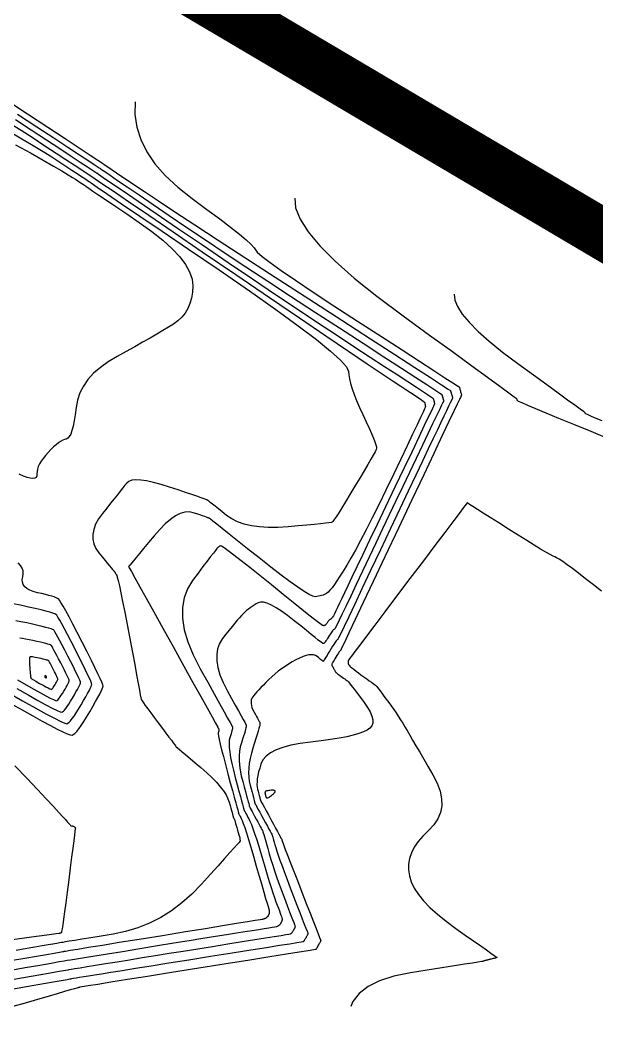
# Model space of a CAD drawing. Header units: metres. Extents: x 729358 to 732680, y 1423022 to 1426117.
# Drawn here: x 730911.2 to 730955, y 1425762 to 1425838 of the extents above; entities that cross this region are included whole.
import ezdxf

# ---------------------------------------------------------------- set-up
doc = ezdxf.new("R2010")
doc.units = ezdxf.units.M
doc.header["$MEASUREMENT"] = 0
doc.linetypes.add('PHANTOM', pattern=[2.5, 1.25, -0.25, 0.25, -0.25, 0.25, -0.25])
for name, color, linetype in [('36Bound', 6, 'PHANTOM'), ('CONTOUR', 59, 'Continuous'), ('INDEX-CON', 252, 'Continuous')]:
    doc.layers.add(name, color=color, linetype=linetype)

# ---------------------------------------------------------------- blocks, each defined once
blk = doc.blocks.new('ct 50 rai')
at = {"layer": 'CONTOUR'}
for points in [[(-91.756, 50.576), (-90.82, 50.033), (-89.965, 49.527), (-89.191, 49.058), (-88.498, 48.626), (-87.886, 48.231), (-87.35, 47.878), (-86.885, 47.572), (-86.491, 47.312), (-86.168, 47.1), (-85.916, 46.934), (-85.735, 46.815), (-85.626, 46.743), (-85.587, 46.718), (-85.585, 46.716), (-85.582, 46.715), (-85.58, 46.713), (-85.579, 46.712), (-85.577, 46.712), (-85.576, 46.711), (-85.576, 46.711), (-85.575, 46.711), (-85.421, 46.606), (-84.959, 46.291), (-84.188, 45.766), (-83.11, 45.032), (-81.723, 44.088), (-80.028, 42.934), (-78.024, 41.571), (-75.713, 39.998), (-73.402, 38.409), (-71.399, 36.999), (-69.705, 35.768), (-68.32, 34.717), (-67.244, 33.844), (-66.476, 33.151), (-66.017, 32.636), (-65.867, 32.301), (-65.853, 32.034), (-65.806, 31.726), (-65.723, 31.377), (-65.606, 30.987), (-65.455, 30.556), (-65.268, 30.083), (-65.048, 29.569), (-64.792, 29.014), (-64.537, 28.471), (-64.318, 27.991), (-64.134, 27.577), (-63.985, 27.227), (-63.871, 26.941), (-63.793, 26.719), (-63.75, 26.562), (-63.743, 26.469), (-63.777, 26.371), (-63.861, 26.198), (-63.993, 25.949), (-64.175, 25.624), (-64.405, 25.225), (-64.684, 24.75), (-65.012, 24.199), (-65.388, 23.573), (-65.766, 22.95), (-66.098, 22.407), (-66.382, 21.946), (-66.621, 21.565), (-66.813, 21.264), (-66.958, 21.044), (-67.057, 20.905), (-67.109, 20.847), (-67.187, 20.826), (-67.362, 20.798), (-67.635, 20.764), (-68.006, 20.724), (-68.474, 20.677), (-69.04, 20.624), (-69.704, 20.565), (-70.465, 20.499), (-71.247, 20.452), (-71.972, 20.45), (-72.641, 20.492), (-73.254, 20.578), (-73.809, 20.709), (-74.308, 20.884), (-74.751, 21.104), (-75.137, 21.368), (-75.473, 21.636), (-75.764, 21.869), (-76.011, 22.066), (-76.214, 22.228), (-76.372, 22.354), (-76.486, 22.444), (-76.555, 22.499), (-76.58, 22.518), (-76.583, 22.52), (-76.588, 22.523), (-76.595, 22.527), (-76.603, 22.532), (-76.613, 22.538), (-76.625, 22.544), (-76.638, 22.552), (-76.653, 22.56), (-76.71, 22.583), (-76.852, 22.633), (-77.077, 22.711), (-77.387, 22.816), (-77.78, 22.949), (-78.258, 23.109), (-78.819, 23.296), (-79.464, 23.511), (-80.117, 23.716), (-80.699, 23.874), (-81.211, 23.983), (-81.653, 24.046), (-82.025, 24.06), (-82.326, 24.028), (-82.557, 23.947), (-82.719, 23.819), (-82.858, 23.65), (-83.023, 23.447), (-83.214, 23.21), (-83.432, 22.939), (-83.676, 22.634), (-83.945, 22.295), (-84.241, 21.921), (-84.563, 21.514), (-84.861, 21.095), (-85.083, 20.69), (-85.231, 20.297), (-85.303, 19.917), (-85.3, 19.549), (-85.222, 19.195), (-85.069, 18.852), (-84.841, 18.523), (-84.59, 18.219), (-84.371, 17.953), (-84.182, 17.724), (-84.024, 17.533), (-83.897, 17.379), (-83.801, 17.264), (-83.736, 17.186), (-83.701, 17.146), (-83.683, 17.126), (-83.668, 17.108), (-83.655, 17.093), (-83.644, 17.081), (-83.635, 17.072), (-83.629, 17.065), (-83.625, 17.06), (-83.624, 17.059), (-83.622, 17.055), (-83.615, 17.043), (-83.604, 17.023), (-83.589, 16.996), (-83.569, 16.962), (-83.546, 16.919), (-83.517, 16.869), (-83.485, 16.811), (-83.439, 16.683), (-83.371, 16.42), (-83.28, 16.023), (-83.167, 15.492), (-83.032, 14.827), (-82.873, 14.028), (-82.693, 13.095), (-82.49, 12.028), (-82.289, 10.964), (-82.115, 10.039), (-81.968, 9.254), (-81.848, 8.608), (-81.755, 8.102), (-81.689, 7.735), (-81.649, 7.508), (-81.637, 7.421), (-81.617, 7.377), (-81.557, 7.281), (-81.455, 7.132), (-81.311, 6.932), (-81.127, 6.678), (-80.901, 6.373), (-80.634, 6.015), (-80.325, 5.605), (-80.017, 5.196), (-79.749, 4.84), (-79.521, 4.538), (-79.334, 4.289), (-79.187, 4.094), (-79.08, 3.953), (-79.014, 3.865), (-78.989, 3.83), (-78.955, 3.799), (-78.863, 3.718), (-78.712, 3.59), (-78.504, 3.412), (-78.239, 3.186), (-77.915, 2.912), (-77.533, 2.588), (-77.093, 2.217), (-76.649, 1.829), (-76.255, 1.459), (-75.911, 1.105), (-75.616, 0.768), (-75.372, 0.448), (-75.176, 0.144), (-75.031, -0.142), (-74.935, -0.412), (-74.869, -0.657), (-74.812, -0.869), (-74.763, -1.049), (-74.723, -1.196), (-74.692, -1.311), (-74.67, -1.394), (-74.656, -1.444), (-74.652, -1.461), (-74.651, -1.463), (-74.651, -1.466), (-74.649, -1.47), (-74.648, -1.475), (-74.646, -1.481), (-74.644, -1.489), (-74.642, -1.497), (-74.639, -1.507), (-74.635, -1.518), (-74.631, -1.531), (-74.625, -1.544), (-74.618, -1.56), (-74.61, -1.576), (-74.601, -1.594), (-74.591, -1.613), (-74.58, -1.634), (-74.566, -1.667), (-74.546, -1.722), (-74.519, -1.799), (-74.487, -1.899), (-74.45, -2.021), (-74.406, -2.166), (-74.357, -2.333), (-74.301, -2.523), (-74.248, -2.713), (-74.203, -2.879), (-74.167, -3.022), (-74.141, -3.142), (-74.124, -3.239), (-74.116, -3.313), (-74.117, -3.364), (-74.127, -3.392), (-74.185, -3.456), (-74.33, -3.618), (-74.563, -3.877), (-74.883, -4.233), (-75.291, -4.686), (-75.785, -5.236), (-76.367, -5.884), (-77.037, -6.628), (-77.766, -7.381), (-78.526, -8.055), (-79.319, -8.649), (-80.144, -9.164), (-81.001, -9.599), (-81.89, -9.955), (-82.811, -10.231), (-83.764, -10.428), (-84.672, -10.575), (-85.459, -10.703), (-86.125, -10.811), (-86.671, -10.9), (-87.095, -10.968), (-87.397, -11.017), (-87.579, -11.047), (-87.64, -11.057), (-87.64, -11.057), (-87.641, -11.057), (-87.642, -11.057), (-87.643, -11.057), (-87.645, -11.058), (-87.647, -11.058), (-87.65, -11.058), (-87.652, -11.059), (-87.697, -11.066), (-87.823, -11.088), (-88.032, -11.125), (-88.323, -11.176), (-88.697, -11.241), (-89.154, -11.321), (-89.692, -11.415), (-90.313, -11.523), (-91.123, -11.658)], [(-46.666, 15.621), (-47.261, 16.089), (-47.863, 16.558), (-48.398, 16.97), (-48.866, 17.323), (-49.267, 17.618), (-49.6, 17.855), (-49.867, 18.033), (-50.067, 18.153), (-50.199, 18.214), (-50.341, 18.276), (-50.569, 18.395), (-50.882, 18.573), (-51.281, 18.808), (-51.765, 19.101), (-52.336, 19.452), (-52.991, 19.861), (-53.733, 20.329), (-54.468, 20.794), (-55.106, 21.197), (-55.645, 21.538), (-56.086, 21.817), (-56.429, 22.034), (-56.675, 22.189), (-56.822, 22.282), (-56.871, 22.313), (-56.939, 22.223), (-57.142, 21.954), (-57.481, 21.506), (-57.955, 20.879), (-58.565, 20.072), (-59.31, 19.086), (-60.19, 17.921), (-61.206, 16.577), (-62.226, 15.228), (-63.117, 14.048), (-63.881, 13.038), (-64.517, 12.197), (-65.025, 11.525), (-65.404, 11.022), (-65.656, 10.689), (-65.78, 10.525), (-65.833, 10.448), (-65.873, 10.373), (-65.899, 10.302), (-65.912, 10.233), (-65.911, 10.168), (-65.897, 10.106), (-65.87, 10.046), (-65.829, 9.99), (-65.77, 9.929), (-65.688, 9.853), (-65.582, 9.763), (-65.454, 9.659), (-65.302, 9.542), (-65.127, 9.41), (-64.93, 9.264), (-64.709, 9.104), (-64.491, 8.948), (-64.302, 8.812), (-64.142, 8.698), (-64.011, 8.604), (-63.909, 8.531), (-63.837, 8.478), (-63.793, 8.447), (-63.779, 8.436), (-63.766, 8.42), (-63.73, 8.372), (-63.67, 8.292), (-63.585, 8.18), (-63.476, 8.036), (-63.343, 7.86), (-63.186, 7.651), (-63.005, 7.411), (-62.813, 7.154), (-62.627, 6.896), (-62.444, 6.637), (-62.267, 6.376), (-62.093, 6.113), (-61.925, 5.849), (-61.761, 5.584), (-61.601, 5.317), (-61.43, 5.026), (-61.231, 4.688), (-61.005, 4.302), (-60.751, 3.869), (-60.47, 3.389), (-60.161, 2.861), (-59.825, 2.286), (-59.461, 1.663), (-59.137, 1.032), (-58.917, 0.43), (-58.802, -0.142), (-58.793, -0.685), (-58.888, -1.199), (-59.089, -1.683), (-59.394, -2.137), (-59.805, -2.562), (-60.233, -2.975), (-60.591, -3.392), (-60.878, -3.815), (-61.094, -4.242), (-61.24, -4.675), (-61.315, -5.112), (-61.319, -5.554), (-61.253, -6.002), (-61.11, -6.457), (-60.882, -6.925), (-60.569, -7.405), (-60.171, -7.897), (-59.689, -8.401), (-59.122, -8.917), (-58.47, -9.445), (-57.734, -9.985), (-57.004, -10.497), (-56.371, -10.941), (-55.836, -11.317), (-55.398, -11.625), (-55.057, -11.865), (-54.814, -12.037), (-54.668, -12.141), (-54.62, -12.178), (-54.62, -12.18), (-54.62, -12.182), (-54.621, -12.185), (-54.621, -12.187), (-54.622, -12.189), (-54.623, -12.192), (-54.623, -12.194), (-54.624, -12.196), (-54.625, -12.198), (-54.626, -12.2), (-54.627, -12.202), (-54.628, -12.204), (-54.629, -12.206), (-54.631, -12.208), (-54.632, -12.21), (-54.633, -12.211), (-54.634, -12.213), (-54.636, -12.214), (-54.637, -12.215), (-54.638, -12.216), (-54.639, -12.217), (-54.64, -12.218), (-54.641, -12.219), (-54.642, -12.219), (-54.648, -12.221), (-54.664, -12.225), (-54.689, -12.231), (-54.724, -12.24), (-54.769, -12.251), (-54.823, -12.265), (-54.887, -12.28), (-54.961, -12.299), (-55.035, -12.317), (-55.099, -12.333), (-55.153, -12.346), (-55.198, -12.357), (-55.232, -12.365), (-55.257, -12.371), (-55.272, -12.375), (-55.277, -12.376), (-55.28, -12.377), (-55.29, -12.38), (-55.306, -12.385), (-55.329, -12.392), (-55.359, -12.4), (-55.395, -12.411), (-55.438, -12.423), (-55.488, -12.437), (-55.537, -12.452), (-55.58, -12.464), (-55.616, -12.475), (-55.646, -12.483), (-55.669, -12.49), (-55.686, -12.495), (-55.696, -12.497), (-55.699, -12.498), (-55.784, -12.512), (-56.041, -12.553), (-56.469, -12.62), (-57.068, -12.715), (-57.838, -12.837), (-58.779, -12.985), (-59.892, -13.161), (-61.175, -13.364), (-62.445, -13.624), (-63.516, -13.971), (-64.388, -14.404), (-65.062, -14.924), (-65.536, -15.531), (-65.688, -15.912)]]:
    blk.add_lwpolyline(points, dxfattribs=at)
at = {"layer": 'CONTOUR', "flags": 128}
for points in [[(-91.174, 51.423), (-89.974, 50.636), (-88.812, 49.871), (-87.805, 49.208), (-86.952, 48.646), (-86.254, 48.186), (-85.711, 47.829), (-85.323, 47.573), (-85.089, 47.419), (-85.01, 47.367), (-85.008, 47.366), (-85.007, 47.365), (-85.006, 47.364), (-85.005, 47.364), (-85.004, 47.363), (-85.003, 47.363), (-85.003, 47.362), (-85.003, 47.362), (-84.877, 47.277), (-84.5, 47.021), (-83.873, 46.593), (-82.995, 45.996), (-81.865, 45.227), (-80.485, 44.287), (-78.854, 43.177), (-76.972, 41.896), (-75.016, 40.568), (-73.165, 39.315), (-71.417, 38.138), (-69.774, 37.037), (-68.234, 36.012), (-66.799, 35.062), (-65.468, 34.188), (-64.24, 33.391), (-63.138, 32.677), (-62.18, 32.057), (-61.368, 31.529), (-60.701, 31.095), (-60.18, 30.754), (-59.803, 30.506), (-59.572, 30.35), (-59.486, 30.288), (-59.474, 30.272), (-59.462, 30.254), (-59.45, 30.236), (-59.44, 30.216), (-59.43, 30.195), (-59.421, 30.172), (-59.413, 30.148), (-59.406, 30.123), (-59.399, 30.098), (-59.392, 30.074), (-59.386, 30.05), (-59.38, 30.026), (-59.375, 30.003), (-59.37, 29.981), (-59.365, 29.96), (-59.361, 29.939), (-59.357, 29.918), (-59.355, 29.898), (-59.353, 29.878), (-59.353, 29.859), (-59.354, 29.84), (-59.355, 29.821), (-59.358, 29.803), (-59.362, 29.785), (-59.413, 29.671), (-59.556, 29.366), (-59.791, 28.869), (-60.119, 28.18), (-60.539, 27.3), (-61.052, 26.229), (-61.657, 24.965), (-62.354, 23.51), (-63.065, 22.028), (-63.709, 20.683), (-64.287, 19.475), (-64.8, 18.405), (-65.246, 17.471), (-65.626, 16.675), (-65.939, 16.016), (-66.187, 15.494), (-66.389, 15.068), (-66.567, 14.696), (-66.719, 14.378), (-66.847, 14.115), (-66.95, 13.905), (-67.029, 13.75), (-67.082, 13.648), (-67.111, 13.601), (-67.128, 13.581), (-67.146, 13.563), (-67.164, 13.545), (-67.184, 13.529), (-67.204, 13.514), (-67.225, 13.5), (-67.248, 13.487), (-67.271, 13.475), (-67.295, 13.461), (-67.321, 13.442), (-67.347, 13.417), (-67.375, 13.387), (-67.404, 13.352), (-67.434, 13.312), (-67.465, 13.266), (-67.497, 13.215), (-67.529, 13.164), (-67.561, 13.12), (-67.59, 13.083), (-67.619, 13.052), (-67.646, 13.028), (-67.673, 13.01), (-67.698, 12.999), (-67.721, 12.995), (-67.744, 12.994), (-67.766, 12.994), (-67.788, 12.996), (-67.809, 12.999), (-67.829, 13.002), (-67.848, 13.007), (-67.867, 13.013), (-67.885, 13.02), (-67.96, 13.075), (-68.151, 13.223), (-68.458, 13.465), (-68.881, 13.801), (-69.419, 14.231), (-70.072, 14.755), (-70.842, 15.372), (-71.727, 16.084), (-72.612, 16.793), (-73.384, 17.407), (-74.041, 17.923), (-74.584, 18.343), (-75.013, 18.666), (-75.328, 18.892), (-75.529, 19.022), (-75.615, 19.054), (-75.644, 19.039), (-75.672, 19.022), (-75.7, 19.004), (-75.726, 18.985), (-75.752, 18.966), (-75.777, 18.945), (-75.801, 18.924), (-75.825, 18.901), (-75.875, 18.843), (-75.979, 18.713), (-76.136, 18.511), (-76.347, 18.237), (-76.612, 17.892), (-76.931, 17.475), (-77.303, 16.987), (-77.73, 16.426), (-78.117, 15.8), (-78.372, 15.113), (-78.496, 14.366), (-78.487, 13.557), (-78.347, 12.688), (-78.075, 11.758), (-77.671, 10.768), (-77.136, 9.717), (-76.571, 8.702), (-76.082, 7.821), (-75.666, 7.073), (-75.325, 6.459), (-75.059, 5.979), (-74.866, 5.632), (-74.749, 5.418), (-74.706, 5.339), (-74.7, 5.325), (-74.695, 5.311), (-74.69, 5.297), (-74.687, 5.283), (-74.683, 5.268), (-74.681, 5.253), (-74.679, 5.237), (-74.678, 5.221), (-74.68, 5.196), (-74.69, 5.151), (-74.706, 5.088), (-74.73, 5.005), (-74.76, 4.903), (-74.797, 4.783), (-74.842, 4.643), (-74.893, 4.485), (-74.934, 4.29), (-74.949, 4.044), (-74.937, 3.745), (-74.898, 3.393), (-74.832, 2.989), (-74.74, 2.533), (-74.621, 2.024), (-74.475, 1.463), (-74.326, 0.912), (-74.197, 0.434), (-74.087, 0.027), (-73.997, -0.307), (-73.926, -0.569), (-73.875, -0.759), (-73.844, -0.876), (-73.833, -0.922), (-73.831, -0.931), (-73.83, -0.939), (-73.828, -0.948), (-73.826, -0.956), (-73.825, -0.964), (-73.823, -0.971), (-73.821, -0.979), (-73.819, -0.986), (-73.811, -1.002), (-73.793, -1.039), (-73.764, -1.094), (-73.724, -1.17), (-73.673, -1.265), (-73.612, -1.379), (-73.54, -1.514), (-73.456, -1.667), (-73.362, -1.859), (-73.257, -2.108), (-73.14, -2.413), (-73.012, -2.775), (-72.872, -3.194), (-72.721, -3.67), (-72.559, -4.203), (-72.386, -4.792), (-72.212, -5.386), (-72.049, -5.933), (-71.897, -6.434), (-71.755, -6.887), (-71.623, -7.294), (-71.503, -7.653), (-71.392, -7.966), (-71.292, -8.231), (-71.204, -8.46), (-71.127, -8.66), (-71.062, -8.834), (-71.009, -8.979), (-70.968, -9.097), (-70.938, -9.188), (-70.921, -9.251), (-70.915, -9.286), (-70.916, -9.307), (-70.918, -9.329), (-70.921, -9.35), (-70.925, -9.372), (-70.931, -9.393), (-70.938, -9.415), (-70.946, -9.436), (-70.956, -9.457), (-70.966, -9.478), (-70.976, -9.499), (-70.987, -9.52), (-70.997, -9.541), (-71.008, -9.562), (-71.019, -9.582), (-71.03, -9.602), (-71.042, -9.622), (-71.053, -9.642), (-71.066, -9.661), (-71.079, -9.68), (-71.093, -9.698), (-71.108, -9.715), (-71.124, -9.732), (-71.14, -9.749), (-71.157, -9.765), (-71.175, -9.78), (-71.192, -9.794), (-71.209, -9.806), (-71.226, -9.817), (-71.242, -9.827), (-71.258, -9.836), (-71.274, -9.844), (-71.29, -9.85), (-71.342, -9.862), (-71.467, -9.884), (-71.665, -9.918), (-71.936, -9.963), (-72.279, -10.019), (-72.696, -10.086), (-73.185, -10.164), (-73.747, -10.254), (-74.395, -10.357), (-75.144, -10.477), (-75.992, -10.614), (-76.941, -10.767), (-77.99, -10.936), (-79.139, -11.122), (-80.388, -11.324), (-81.737, -11.543), (-83.049, -11.756), (-84.186, -11.94), (-85.149, -12.096), (-85.936, -12.224), (-86.548, -12.323), (-86.986, -12.394), (-87.249, -12.437), (-87.337, -12.451), (-87.337, -12.451), (-87.338, -12.451), (-87.339, -12.452), (-87.34, -12.452), (-87.341, -12.452), (-87.342, -12.452), (-87.344, -12.452), (-87.346, -12.453), (-87.471, -12.474), (-87.842, -12.539), (-88.46, -12.647), (-89.324, -12.798), (-90.435, -12.992), (-91.793, -13.229)], [(-92.052, 53.035), (-90.267, 51.859), (-88.719, 50.839), (-87.41, 49.977), (-86.338, 49.271), (-85.505, 48.722), (-84.91, 48.33), (-84.552, 48.095), (-84.433, 48.016), (-84.432, 48.016), (-84.432, 48.015), (-84.431, 48.015), (-84.431, 48.015), (-84.43, 48.015), (-84.43, 48.014), (-84.43, 48.014), (-84.43, 48.014), (-84.392, 47.988), (-84.28, 47.912), (-84.092, 47.784), (-83.83, 47.606), (-83.493, 47.377), (-83.082, 47.097), (-82.595, 46.765), (-82.034, 46.383), (-81.305, 45.893), (-80.315, 45.236), (-79.064, 44.413), (-77.552, 43.425), (-75.78, 42.27), (-73.747, 40.949), (-71.453, 39.462), (-68.898, 37.809), (-66.381, 36.181), (-64.198, 34.769), (-62.351, 33.573), (-60.838, 32.594), (-59.661, 31.831), (-58.818, 31.285), (-58.311, 30.955), (-58.138, 30.841), (-58.133, 30.831), (-58.126, 30.816), (-58.117, 30.793), (-58.107, 30.764), (-58.096, 30.728), (-58.083, 30.686), (-58.069, 30.637), (-58.054, 30.582), (-58.038, 30.526), (-58.025, 30.477), (-58.013, 30.434), (-58.004, 30.398), (-57.996, 30.368), (-57.989, 30.344), (-57.985, 30.326), (-57.983, 30.315), (-57.981, 30.308), (-57.98, 30.3), (-57.98, 30.292), (-57.98, 30.285), (-57.98, 30.278), (-57.981, 30.271), (-57.982, 30.264), (-57.983, 30.257), (-58.002, 30.214), (-58.057, 30.098), (-58.146, 29.909), (-58.271, 29.647), (-58.431, 29.312), (-58.625, 28.905), (-58.855, 28.425), (-59.12, 27.872), (-59.435, 27.214), (-59.815, 26.418), (-60.259, 25.485), (-60.769, 24.414), (-61.342, 23.206), (-61.981, 21.86), (-62.684, 20.377), (-63.452, 18.756), (-64.203, 17.171), (-64.854, 15.796), (-65.407, 14.632), (-65.861, 13.677), (-66.215, 12.932), (-66.471, 12.397), (-66.627, 12.072), (-66.685, 11.957), (-66.693, 11.948), (-66.702, 11.939), (-66.711, 11.93), (-66.721, 11.922), (-66.731, 11.914), (-66.742, 11.908), (-66.753, 11.901), (-66.764, 11.895), (-66.783, 11.878), (-66.815, 11.836), (-66.861, 11.77), (-66.921, 11.68), (-66.994, 11.566), (-67.081, 11.428), (-67.182, 11.266), (-67.296, 11.08), (-67.41, 10.894), (-67.509, 10.732), (-67.593, 10.596), (-67.663, 10.484), (-67.718, 10.398), (-67.757, 10.336), (-67.782, 10.298), (-67.792, 10.286), (-67.795, 10.286), (-67.798, 10.286), (-67.8, 10.286), (-67.803, 10.286), (-67.805, 10.287), (-67.807, 10.287), (-67.81, 10.288), (-67.812, 10.289), (-67.821, 10.295), (-67.843, 10.313), (-67.88, 10.341), (-67.93, 10.381), (-67.993, 10.432), (-68.071, 10.494), (-68.162, 10.567), (-68.266, 10.651), (-68.389, 10.726), (-68.534, 10.77), (-68.7, 10.784), (-68.889, 10.768), (-69.1, 10.722), (-69.333, 10.645), (-69.588, 10.539), (-69.865, 10.402), (-70.15, 10.245), (-70.426, 10.079), (-70.696, 9.905), (-70.957, 9.721), (-71.211, 9.529), (-71.457, 9.327), (-71.696, 9.117), (-71.927, 8.898), (-72.145, 8.681), (-72.344, 8.48), (-72.525, 8.294), (-72.687, 8.123), (-72.83, 7.967), (-72.955, 7.826), (-73.062, 7.7), (-73.149, 7.589), (-73.216, 7.481), (-73.261, 7.362), (-73.282, 7.232), (-73.281, 7.092), (-73.256, 6.942), (-73.209, 6.78), (-73.139, 6.609), (-73.046, 6.427), (-72.949, 6.251), (-72.864, 6.098), (-72.792, 5.969), (-72.733, 5.862), (-72.687, 5.779), (-72.653, 5.719), (-72.633, 5.682), (-72.625, 5.668), (-72.624, 5.664), (-72.623, 5.654), (-72.622, 5.641), (-72.62, 5.622), (-72.618, 5.599), (-72.616, 5.571), (-72.614, 5.539), (-72.612, 5.502), (-72.618, 5.439), (-72.642, 5.331), (-72.682, 5.175), (-72.739, 4.974), (-72.813, 4.726), (-72.904, 4.432), (-73.012, 4.092), (-73.137, 3.705), (-73.257, 3.302), (-73.35, 2.913), (-73.417, 2.538), (-73.456, 2.178), (-73.469, 1.831), (-73.456, 1.499), (-73.415, 1.18), (-73.348, 0.876), (-73.272, 0.596), (-73.206, 0.351), (-73.15, 0.141), (-73.103, -0.034), (-73.067, -0.173), (-73.039, -0.278), (-73.022, -0.348), (-73.014, -0.382), (-73.012, -0.398), (-73.009, -0.413), (-73.007, -0.425), (-73.005, -0.436), (-73.003, -0.446), (-73.002, -0.453), (-73, -0.46), (-72.999, -0.464), (-72.988, -0.486), (-72.956, -0.546), (-72.903, -0.644), (-72.83, -0.78), (-72.737, -0.953), (-72.623, -1.165), (-72.488, -1.414), (-72.332, -1.7), (-72.177, -1.987), (-72.042, -2.235), (-71.929, -2.445), (-71.835, -2.617), (-71.763, -2.751), (-71.711, -2.847), (-71.68, -2.904), (-71.67, -2.923), (-71.666, -2.938), (-71.653, -2.981), (-71.632, -3.054), (-71.602, -3.155), (-71.565, -3.286), (-71.518, -3.446), (-71.464, -3.635), (-71.4, -3.853), (-71.32, -4.114), (-71.215, -4.433), (-71.084, -4.81), (-70.927, -5.245), (-70.745, -5.738), (-70.538, -6.288), (-70.305, -6.897), (-70.046, -7.563), (-69.792, -8.216), (-69.571, -8.782), (-69.385, -9.263), (-69.232, -9.658), (-69.114, -9.967), (-69.029, -10.19), (-68.978, -10.328), (-68.961, -10.379), (-68.961, -10.388), (-68.962, -10.396), (-68.964, -10.405), (-68.965, -10.413), (-68.968, -10.422), (-68.97, -10.43), (-68.974, -10.439), (-68.977, -10.447), (-68.983, -10.459), (-68.993, -10.477), (-69.006, -10.502), (-69.023, -10.532), (-69.044, -10.569), (-69.069, -10.613), (-69.097, -10.662), (-69.129, -10.718), (-69.161, -10.774), (-69.19, -10.824), (-69.215, -10.866), (-69.237, -10.902), (-69.256, -10.932), (-69.271, -10.955), (-69.283, -10.971), (-69.292, -10.98), (-69.299, -10.986), (-69.306, -10.992), (-69.313, -10.997), (-69.319, -11.001), (-69.326, -11.005), (-69.332, -11.009), (-69.339, -11.012), (-69.345, -11.014), (-69.46, -11.034), (-69.792, -11.088), (-70.342, -11.176), (-71.109, -11.299), (-72.094, -11.456), (-73.296, -11.648), (-74.715, -11.874), (-76.352, -12.134), (-78.017, -12.4), (-79.522, -12.639), (-80.866, -12.854), (-82.05, -13.043), (-83.074, -13.206), (-83.937, -13.345), (-84.64, -13.458), (-85.182, -13.545), (-85.615, -13.615), (-85.991, -13.676), (-86.309, -13.728), (-86.569, -13.77), (-86.772, -13.803), (-86.917, -13.827), (-87.004, -13.841), (-87.034, -13.846), (-87.034, -13.846), (-87.035, -13.846), (-87.036, -13.846), (-87.036, -13.846), (-87.037, -13.846), (-87.038, -13.846), (-87.038, -13.846), (-87.039, -13.846), (-87.245, -13.882), (-87.861, -13.99), (-88.888, -14.169), (-90.325, -14.421), (-92.173, -14.744)], [(-69.963, 45.454), (-69.899, 44.71), (-69.559, 43.86), (-68.943, 42.902), (-68.051, 41.837), (-66.884, 40.666), (-65.44, 39.387), (-63.721, 38.001), (-61.726, 36.509), (-59.726, 35.058), (-57.99, 33.799), (-56.52, 32.731), (-55.314, 31.854), (-54.373, 31.168), (-53.697, 30.673), (-53.286, 30.37), (-53.14, 30.258), (-53.127, 30.241), (-53.115, 30.223), (-53.105, 30.205), (-53.097, 30.186), (-53.089, 30.167), (-53.084, 30.146), (-53.079, 30.126), (-53.076, 30.104), (-52.987, 30.048), (-52.722, 29.925), (-52.283, 29.734), (-51.669, 29.476), (-50.881, 29.15), (-49.917, 28.756), (-48.779, 28.295), (-47.466, 27.766), (-45.921, 27.11)], [(-91.488, 7.067), (-90.676, 6.6), (-89.861, 6.137), (-89.143, 5.738), (-88.523, 5.403), (-87.999, 5.132), (-87.573, 4.924), (-87.243, 4.781), (-87.011, 4.701), (-86.876, 4.684), (-86.779, 4.726), (-86.662, 4.819), (-86.524, 4.964), (-86.365, 5.16), (-86.186, 5.408), (-85.987, 5.708), (-85.766, 6.059), (-85.525, 6.462), (-85.29, 6.868), (-85.086, 7.227), (-84.913, 7.539), (-84.771, 7.804), (-84.66, 8.023), (-84.581, 8.196), (-84.533, 8.322), (-84.516, 8.401), (-84.539, 8.502), (-84.613, 8.693), (-84.737, 8.974), (-84.91, 9.346), (-85.134, 9.808), (-85.407, 10.36), (-85.73, 11.002), (-86.104, 11.735), (-86.481, 12.467), (-86.814, 13.107), (-87.105, 13.656), (-87.352, 14.112), (-87.557, 14.478), (-87.718, 14.751), (-87.836, 14.933), (-87.911, 15.023), (-87.983, 15.069), (-88.091, 15.119), (-88.236, 15.173), (-88.416, 15.23), (-88.633, 15.291), (-88.886, 15.356), (-89.176, 15.425), (-89.502, 15.497), (-89.82, 15.581), (-90.087, 15.684), (-90.303, 15.807), (-90.468, 15.948), (-90.582, 16.109), (-90.644, 16.289), (-90.655, 16.488), (-90.615, 16.706), (-90.576, 16.931), (-90.591, 17.149), (-90.66, 17.361), (-90.783, 17.567), (-90.96, 17.767)], [(-91.071, 8.218), (-90.211, 7.733), (-89.476, 7.324), (-88.864, 6.991), (-88.377, 6.735), (-88.014, 6.554), (-87.776, 6.449), (-87.661, 6.421), (-87.602, 6.446), (-87.531, 6.502), (-87.448, 6.59), (-87.352, 6.709), (-87.243, 6.859), (-87.122, 7.041), (-86.989, 7.254), (-86.843, 7.498), (-86.7, 7.743), (-86.577, 7.961), (-86.472, 8.15), (-86.386, 8.311), (-86.319, 8.443), (-86.271, 8.548), (-86.242, 8.624), (-86.232, 8.672), (-86.246, 8.733), (-86.29, 8.849), (-86.365, 9.019), (-86.47, 9.244), (-86.606, 9.524), (-86.771, 9.858), (-86.967, 10.248), (-87.193, 10.691), (-87.422, 11.135), (-87.624, 11.522), (-87.8, 11.855), (-87.95, 12.131), (-88.073, 12.352), (-88.171, 12.518), (-88.243, 12.628), (-88.288, 12.683), (-88.348, 12.714), (-88.464, 12.755), (-88.634, 12.806), (-88.86, 12.866), (-89.14, 12.935), (-89.476, 13.014), (-89.867, 13.102), (-90.314, 13.199), (-90.76, 13.293), (-91.153, 13.369)], [(-89.98, 8.98), (-89.636, 8.785), (-89.336, 8.615), (-89.08, 8.473), (-88.866, 8.356), (-88.696, 8.267), (-88.57, 8.204), (-88.486, 8.167), (-88.446, 8.157), (-88.426, 8.166), (-88.401, 8.186), (-88.372, 8.216), (-88.338, 8.258), (-88.3, 8.31), (-88.258, 8.374), (-88.212, 8.448), (-88.161, 8.533), (-88.111, 8.619), (-88.068, 8.695), (-88.031, 8.761), (-88.001, 8.817), (-87.978, 8.863), (-87.961, 8.899), (-87.951, 8.926), (-87.947, 8.943), (-87.952, 8.964), (-87.968, 9.005), (-87.994, 9.064), (-88.031, 9.143), (-88.078, 9.24), (-88.136, 9.357), (-88.204, 9.493), (-88.283, 9.647), (-88.363, 9.802), (-88.433, 9.937), (-88.495, 10.053), (-88.547, 10.15), (-88.59, 10.227), (-88.624, 10.285), (-88.649, 10.323), (-88.665, 10.342), (-88.686, 10.353), (-88.726, 10.368), (-88.786, 10.385), (-88.864, 10.406), (-88.962, 10.43), (-89.08, 10.458), (-89.216, 10.489), (-89.372, 10.523), (-89.528, 10.555), (-89.665, 10.582), (-89.783, 10.602), (-89.882, 10.617), (-89.962, 10.625), (-90.024, 10.628), (-90.066, 10.624), (-90.09, 10.614), (-90.102, 10.59), (-90.111, 10.545), (-90.117, 10.478), (-90.119, 10.389), (-90.117, 10.279), (-90.112, 10.147), (-90.104, 9.993), (-90.092, 9.818), (-90.078, 9.642), (-90.064, 9.487), (-90.05, 9.352), (-90.036, 9.237), (-90.022, 9.142), (-90.008, 9.068), (-89.994, 9.014), (-89.98, 8.98)], [(-72.179, 0.058), (-72.178, 0.056), (-72.176, 0.051), (-72.171, 0.042), (-72.164, 0.03), (-72.156, 0.015), (-72.146, -0.004), (-72.134, -0.026), (-72.12, -0.052), (-72.101, -0.074), (-72.073, -0.083), (-72.036, -0.081), (-71.992, -0.068), (-71.938, -0.042), (-71.876, -0.005), (-71.805, 0.044), (-71.725, 0.104), (-71.648, 0.168), (-71.582, 0.225), (-71.529, 0.277), (-71.488, 0.323), (-71.459, 0.363), (-71.443, 0.397), (-71.438, 0.425), (-71.446, 0.447), (-71.464, 0.465), (-71.492, 0.479), (-71.528, 0.489), (-71.573, 0.496), (-71.628, 0.499), (-71.691, 0.499), (-71.763, 0.495), (-71.844, 0.487), (-71.925, 0.477), (-71.995, 0.467), (-72.056, 0.455), (-72.106, 0.443), (-72.146, 0.429), (-72.177, 0.415), (-72.197, 0.4), (-72.208, 0.384), (-72.212, 0.368), (-72.216, 0.353), (-72.219, 0.34), (-72.221, 0.327), (-72.223, 0.316), (-72.223, 0.305), (-72.222, 0.296), (-72.221, 0.288), (-72.218, 0.277), (-72.215, 0.262), (-72.211, 0.241), (-72.206, 0.215), (-72.201, 0.184), (-72.194, 0.147), (-72.187, 0.105), (-72.179, 0.058)]]:
    blk.add_lwpolyline(points, dxfattribs=at)
at = {"layer": 'INDEX-CON'}
for points in [[(-91.164, 49.507), (-90.041, 48.88), (-89.079, 48.339), (-88.279, 47.883), (-87.639, 47.513), (-87.16, 47.228), (-86.841, 47.028), (-86.618, 46.881), (-86.424, 46.754), (-86.26, 46.645), (-86.124, 46.556), (-86.018, 46.487), (-85.942, 46.436), (-85.894, 46.405), (-85.876, 46.393), (-85.873, 46.391), (-85.87, 46.39), (-85.867, 46.388), (-85.865, 46.387), (-85.864, 46.386), (-85.863, 46.385), (-85.862, 46.385), (-85.862, 46.385), (-85.798, 46.341), (-85.606, 46.21), (-85.286, 45.992), (-84.838, 45.687), (-84.261, 45.295), (-83.557, 44.816), (-82.725, 44.249), (-81.765, 43.596), (-80.805, 42.911), (-79.974, 42.25), (-79.273, 41.613), (-78.7, 41.001), (-78.257, 40.413), (-77.942, 39.85), (-77.757, 39.31), (-77.701, 38.795), (-77.731, 38.309), (-77.805, 37.859), (-77.922, 37.443), (-78.083, 37.062), (-78.288, 36.716), (-78.536, 36.405), (-78.828, 36.129), (-79.164, 35.888), (-79.544, 35.654), (-79.969, 35.399), (-80.439, 35.123), (-80.953, 34.827), (-81.512, 34.509), (-82.116, 34.17), (-82.764, 33.811), (-83.458, 33.43), (-84.133, 33.028), (-84.726, 32.602), (-85.238, 32.153), (-85.668, 31.68), (-86.016, 31.184), (-86.283, 30.665), (-86.468, 30.122), (-86.571, 29.556), (-86.638, 29.013), (-86.712, 28.54), (-86.793, 28.137), (-86.883, 27.803), (-86.98, 27.539), (-87.084, 27.344), (-87.196, 27.219), (-87.316, 27.164), (-87.446, 27.131), (-87.588, 27.07), (-87.742, 26.984), (-87.909, 26.87), (-88.087, 26.73), (-88.278, 26.563), (-88.481, 26.369), (-88.696, 26.149), (-88.903, 25.919), (-89.081, 25.696), (-89.23, 25.481), (-89.35, 25.274), (-89.44, 25.073), (-89.502, 24.881), (-89.535, 24.695), (-89.539, 24.518), (-89.551, 24.365), (-89.608, 24.255), (-89.709, 24.188), (-89.855, 24.164), (-90.046, 24.182), (-90.282, 24.244), (-90.563, 24.348), (-90.888, 24.495)], [(-91.216, 2.352), (-90.297, 1.383), (-89.503, 0.544), (-88.833, -0.165), (-88.288, -0.744), (-87.868, -1.194), (-87.572, -1.513), (-87.401, -1.703), (-87.299, -1.82), (-87.21, -1.922), (-87.136, -2.008), (-87.074, -2.078), (-87.026, -2.133), (-86.992, -2.172), (-86.971, -2.196), (-86.964, -2.204), (-86.964, -2.204), (-86.963, -2.205), (-86.963, -2.205), (-86.962, -2.206), (-86.962, -2.206), (-86.961, -2.206), (-86.961, -2.207), (-86.96, -2.207), (-86.959, -2.208), (-86.959, -2.208), (-86.958, -2.208), (-86.957, -2.209), (-86.957, -2.209), (-86.956, -2.209), (-86.955, -2.209), (-86.954, -2.209), (-86.952, -2.21), (-86.947, -2.21), (-86.939, -2.21), (-86.928, -2.21), (-86.915, -2.21), (-86.898, -2.211), (-86.879, -2.211), (-86.857, -2.212), (-86.834, -2.213), (-86.811, -2.217), (-86.789, -2.223), (-86.768, -2.232), (-86.748, -2.243), (-86.729, -2.256), (-86.71, -2.272), (-86.692, -2.289), (-86.676, -2.307), (-86.661, -2.323), (-86.649, -2.336), (-86.639, -2.347), (-86.632, -2.355), (-86.626, -2.361), (-86.623, -2.365), (-86.622, -2.367), (-86.63, -2.429), (-86.654, -2.614), (-86.693, -2.922), (-86.749, -3.353), (-86.821, -3.908), (-86.909, -4.586), (-87.012, -5.387), (-87.132, -6.311), (-87.252, -7.235), (-87.358, -8.039), (-87.449, -8.72), (-87.526, -9.28), (-87.587, -9.718), (-87.635, -10.034), (-87.667, -10.229), (-87.686, -10.301), (-87.696, -10.313), (-87.706, -10.323), (-87.716, -10.331), (-87.726, -10.339), (-87.735, -10.345), (-87.744, -10.349), (-87.752, -10.353), (-87.76, -10.355), (-87.768, -10.356), (-87.775, -10.357), (-87.781, -10.358), (-87.787, -10.359), (-87.793, -10.36), (-87.797, -10.361), (-87.802, -10.361), (-87.806, -10.362), (-87.809, -10.362), (-87.814, -10.363), (-87.818, -10.364), (-87.823, -10.365), (-87.828, -10.365), (-87.834, -10.366), (-87.84, -10.367), (-87.846, -10.369), (-88.084, -10.401), (-88.783, -10.497), (-89.943, -10.655), (-91.566, -10.877)], [(-91.652, 51.171), (-90.743, 50.604), (-89.836, 50.024), (-88.93, 49.434), (-88.081, 48.874), (-87.345, 48.39), (-86.721, 47.979), (-86.211, 47.643), (-85.814, 47.381), (-85.529, 47.194), (-85.357, 47.081), (-85.299, 47.042), (-85.296, 47.041), (-85.295, 47.04), (-85.293, 47.039), (-85.292, 47.038), (-85.291, 47.037), (-85.29, 47.037), (-85.289, 47.037), (-85.289, 47.036), (-85.119, 46.921), (-84.611, 46.575), (-83.763, 45.998), (-82.577, 45.19), (-81.051, 44.152), (-79.187, 42.883), (-76.983, 41.383), (-74.441, 39.653), (-71.872, 37.905), (-69.59, 36.354), (-67.594, 35), (-65.884, 33.843), (-64.461, 32.882), (-63.325, 32.119), (-62.475, 31.552), (-61.911, 31.182), (-61.516, 30.925), (-61.171, 30.701), (-60.877, 30.507), (-60.633, 30.346), (-60.439, 30.215), (-60.296, 30.116), (-60.203, 30.048), (-60.16, 30.012), (-60.144, 29.992), (-60.13, 29.974), (-60.117, 29.957), (-60.106, 29.942), (-60.097, 29.928), (-60.09, 29.915), (-60.085, 29.904), (-60.082, 29.894), (-60.079, 29.884), (-60.076, 29.872), (-60.072, 29.857), (-60.069, 29.84), (-60.065, 29.821), (-60.06, 29.8), (-60.055, 29.776), (-60.05, 29.75), (-60.045, 29.724), (-60.042, 29.697), (-60.04, 29.671), (-60.039, 29.646), (-60.04, 29.621), (-60.043, 29.596), (-60.047, 29.572), (-60.052, 29.549), (-60.095, 29.449), (-60.211, 29.196), (-60.402, 28.791), (-60.667, 28.233), (-61.005, 27.522), (-61.418, 26.658), (-61.904, 25.641), (-62.464, 24.472), (-63.042, 23.275), (-63.581, 22.174), (-64.082, 21.169), (-64.543, 20.261), (-64.966, 19.449), (-65.35, 18.733), (-65.695, 18.114), (-66.001, 17.591), (-66.276, 17.143), (-66.526, 16.747), (-66.752, 16.403), (-66.953, 16.111), (-67.13, 15.872), (-67.283, 15.684), (-67.411, 15.549), (-67.515, 15.466), (-67.609, 15.412), (-67.709, 15.364), (-67.813, 15.321), (-67.922, 15.284), (-68.037, 15.253), (-68.156, 15.227), (-68.28, 15.208), (-68.41, 15.193), (-68.592, 15.229), (-68.874, 15.36), (-69.256, 15.586), (-69.738, 15.906), (-70.32, 16.32), (-71.003, 16.829), (-71.785, 17.433), (-72.668, 18.132), (-73.543, 18.831), (-74.302, 19.438), (-74.945, 19.952), (-75.473, 20.373), (-75.885, 20.702), (-76.181, 20.938), (-76.362, 21.081), (-76.427, 21.131), (-76.434, 21.135), (-76.441, 21.139), (-76.448, 21.143), (-76.455, 21.147), (-76.461, 21.15), (-76.468, 21.154), (-76.475, 21.158), (-76.482, 21.162), (-76.506, 21.172), (-76.567, 21.193), (-76.663, 21.226), (-76.796, 21.271), (-76.964, 21.328), (-77.168, 21.397), (-77.408, 21.477), (-77.684, 21.569), (-77.988, 21.627), (-78.311, 21.605), (-78.653, 21.504), (-79.014, 21.324), (-79.394, 21.064), (-79.794, 20.724), (-80.212, 20.305), (-80.65, 19.806), (-81.071, 19.3), (-81.437, 18.859), (-81.75, 18.482), (-82.009, 18.17), (-82.215, 17.922), (-82.366, 17.739), (-82.464, 17.621), (-82.508, 17.568), (-82.524, 17.548), (-82.538, 17.531), (-82.549, 17.516), (-82.559, 17.504), (-82.566, 17.495), (-82.572, 17.488), (-82.575, 17.485), (-82.576, 17.483), (-82.576, 17.483), (-82.576, 17.483), (-82.577, 17.483), (-82.577, 17.482), (-82.577, 17.482), (-82.578, 17.481), (-82.578, 17.48), (-82.579, 17.479), (-82.526, 17.383), (-82.367, 17.096), (-82.102, 16.618), (-81.731, 15.948), (-81.253, 15.088), (-80.668, 14.037), (-79.978, 12.795), (-79.181, 11.362), (-78.383, 9.928), (-77.69, 8.682), (-77.103, 7.626), (-76.621, 6.758), (-76.245, 6.079), (-75.973, 5.588), (-75.807, 5.287), (-75.746, 5.174), (-75.738, 5.156), (-75.731, 5.14), (-75.725, 5.126), (-75.72, 5.113), (-75.716, 5.103), (-75.713, 5.094), (-75.711, 5.087), (-75.711, 5.081), (-75.711, 5.074), (-75.714, 5.062), (-75.719, 5.044), (-75.725, 5.021), (-75.734, 4.992), (-75.744, 4.958), (-75.757, 4.919), (-75.771, 4.874), (-75.773, 4.784), (-75.748, 4.609), (-75.697, 4.348), (-75.619, 4.001), (-75.514, 3.568), (-75.382, 3.05), (-75.224, 2.447), (-75.039, 1.757), (-74.853, 1.071), (-74.692, 0.475), (-74.555, -0.03), (-74.443, -0.444), (-74.356, -0.767), (-74.293, -0.999), (-74.255, -1.141), (-74.242, -1.191), (-74.241, -1.197), (-74.24, -1.203), (-74.239, -1.209), (-74.237, -1.215), (-74.235, -1.223), (-74.233, -1.23), (-74.231, -1.238), (-74.229, -1.246), (-74.223, -1.26), (-74.212, -1.285), (-74.195, -1.319), (-74.171, -1.365), (-74.142, -1.42), (-74.107, -1.487), (-74.065, -1.563), (-74.018, -1.651), (-73.957, -1.788), (-73.872, -2.015), (-73.764, -2.332), (-73.633, -2.738), (-73.479, -3.234), (-73.302, -3.82), (-73.102, -4.496), (-72.879, -5.262), (-72.659, -6.022), (-72.467, -6.684), (-72.303, -7.246), (-72.169, -7.708), (-72.063, -8.071), (-71.985, -8.335), (-71.936, -8.5), (-71.916, -8.565), (-71.91, -8.582), (-71.905, -8.599), (-71.901, -8.619), (-71.898, -8.64), (-71.895, -8.662), (-71.893, -8.687), (-71.892, -8.712), (-71.892, -8.739), (-71.893, -8.767), (-71.896, -8.795), (-71.9, -8.823), (-71.906, -8.851), (-71.913, -8.879), (-71.922, -8.907), (-71.933, -8.934), (-71.945, -8.962), (-71.957, -8.988), (-71.968, -9.011), (-71.977, -9.03), (-71.984, -9.045), (-71.99, -9.058), (-71.994, -9.067), (-71.997, -9.072), (-71.998, -9.074), (-71.999, -9.076), (-72.004, -9.08), (-72.011, -9.086), (-72.021, -9.096), (-72.034, -9.107), (-72.05, -9.121), (-72.068, -9.138), (-72.09, -9.157), (-72.112, -9.176), (-72.135, -9.194), (-72.157, -9.211), (-72.179, -9.225), (-72.2, -9.239), (-72.221, -9.25), (-72.242, -9.26), (-72.263, -9.268), (-72.284, -9.275), (-72.305, -9.282), (-72.327, -9.288), (-72.349, -9.294), (-72.372, -9.3), (-72.395, -9.305), (-72.419, -9.31), (-72.444, -9.314), (-72.584, -9.336), (-72.954, -9.396), (-73.555, -9.494), (-74.386, -9.629), (-75.448, -9.801), (-76.74, -10.01), (-78.262, -10.257), (-80.015, -10.542), (-81.766, -10.826), (-83.284, -11.072), (-84.569, -11.28), (-85.619, -11.451), (-86.437, -11.583), (-87.021, -11.678), (-87.371, -11.735), (-87.488, -11.754), (-87.489, -11.754), (-87.489, -11.754), (-87.49, -11.754), (-87.492, -11.755), (-87.493, -11.755), (-87.495, -11.755), (-87.497, -11.755), (-87.499, -11.756), (-87.584, -11.77), (-87.833, -11.814), (-88.246, -11.886), (-88.824, -11.987), (-89.566, -12.117), (-90.473, -12.275), (-91.544, -12.462)], [(-91.019, 51.839), (-89.544, 50.867), (-88.265, 50.025), (-87.183, 49.313), (-86.298, 48.73), (-85.609, 48.276), (-85.116, 47.952), (-84.821, 47.757), (-84.721, 47.691), (-84.72, 47.691), (-84.719, 47.69), (-84.718, 47.69), (-84.718, 47.689), (-84.717, 47.689), (-84.717, 47.689), (-84.716, 47.688), (-84.716, 47.688), (-84.634, 47.633), (-84.39, 47.466), (-83.983, 47.189), (-83.412, 46.801), (-82.679, 46.302), (-81.783, 45.692), (-80.724, 44.971), (-79.503, 44.14), (-78.16, 43.23), (-76.74, 42.275), (-75.241, 41.276), (-73.663, 40.231), (-72.007, 39.141), (-70.273, 38.005), (-68.46, 36.825), (-66.569, 35.6), (-64.759, 34.429), (-63.189, 33.413), (-61.859, 32.551), (-60.77, 31.845), (-59.92, 31.293), (-59.311, 30.895), (-58.941, 30.653), (-58.812, 30.564), (-58.803, 30.552), (-58.794, 30.535), (-58.784, 30.514), (-58.774, 30.49), (-58.763, 30.461), (-58.752, 30.429), (-58.741, 30.393), (-58.73, 30.353), (-58.719, 30.312), (-58.709, 30.275), (-58.7, 30.242), (-58.692, 30.212), (-58.685, 30.185), (-58.68, 30.162), (-58.675, 30.143), (-58.672, 30.127), (-58.669, 30.113), (-58.667, 30.099), (-58.666, 30.085), (-58.666, 30.072), (-58.667, 30.059), (-58.668, 30.046), (-58.67, 30.033), (-58.673, 30.021), (-58.708, 29.942), (-58.806, 29.732), (-58.969, 29.389), (-59.195, 28.914), (-59.485, 28.306), (-59.839, 27.567), (-60.256, 26.695), (-60.737, 25.691), (-61.25, 24.621), (-61.762, 23.551), (-62.273, 22.48), (-62.784, 21.409), (-63.294, 20.339), (-63.803, 19.268), (-64.312, 18.196), (-64.819, 17.125), (-65.296, 16.12), (-65.711, 15.246), (-66.063, 14.505), (-66.354, 13.896), (-66.583, 13.419), (-66.75, 13.073), (-66.855, 12.86), (-66.898, 12.779), (-66.911, 12.765), (-66.924, 12.751), (-66.938, 12.738), (-66.952, 12.726), (-66.968, 12.714), (-66.984, 12.704), (-67, 12.694), (-67.018, 12.685), (-67.039, 12.669), (-67.068, 12.639), (-67.104, 12.594), (-67.148, 12.534), (-67.199, 12.459), (-67.257, 12.37), (-67.323, 12.266), (-67.397, 12.147), (-67.47, 12.029), (-67.535, 11.926), (-67.592, 11.839), (-67.641, 11.768), (-67.682, 11.713), (-67.715, 11.673), (-67.74, 11.649), (-67.757, 11.64), (-67.77, 11.64), (-67.782, 11.64), (-67.794, 11.641), (-67.806, 11.642), (-67.817, 11.644), (-67.828, 11.647), (-67.838, 11.651), (-67.848, 11.654), (-67.89, 11.685), (-67.997, 11.768), (-68.169, 11.903), (-68.405, 12.091), (-68.706, 12.332), (-69.071, 12.624), (-69.502, 12.97), (-69.996, 13.367), (-70.501, 13.76), (-70.959, 14.088), (-71.371, 14.354), (-71.737, 14.555), (-72.057, 14.694), (-72.331, 14.769), (-72.558, 14.78), (-72.74, 14.728), (-72.897, 14.642), (-73.049, 14.551), (-73.198, 14.454), (-73.342, 14.353), (-73.481, 14.247), (-73.617, 14.136), (-73.749, 14.02), (-73.876, 13.9), (-74.01, 13.762), (-74.161, 13.596), (-74.33, 13.402), (-74.517, 13.18), (-74.721, 12.929), (-74.943, 12.65), (-75.183, 12.343), (-75.44, 12.008), (-75.667, 11.64), (-75.816, 11.237), (-75.889, 10.799), (-75.884, 10.325), (-75.802, 9.815), (-75.642, 9.269), (-75.405, 8.688), (-75.091, 8.072), (-74.76, 7.477), (-74.473, 6.96), (-74.229, 6.521), (-74.029, 6.161), (-73.873, 5.879), (-73.76, 5.675), (-73.691, 5.55), (-73.665, 5.503), (-73.662, 5.494), (-73.659, 5.483), (-73.656, 5.469), (-73.653, 5.452), (-73.651, 5.434), (-73.649, 5.412), (-73.647, 5.388), (-73.645, 5.362), (-73.649, 5.318), (-73.666, 5.241), (-73.694, 5.132), (-73.734, 4.99), (-73.787, 4.815), (-73.851, 4.607), (-73.927, 4.367), (-74.015, 4.095), (-74.096, 3.796), (-74.15, 3.478), (-74.177, 3.142), (-74.177, 2.785), (-74.151, 2.41), (-74.098, 2.016), (-74.018, 1.602), (-73.912, 1.169), (-73.799, 0.754), (-73.701, 0.392), (-73.618, 0.084), (-73.55, -0.171), (-73.496, -0.371), (-73.457, -0.519), (-73.433, -0.612), (-73.424, -0.652), (-73.422, -0.664), (-73.42, -0.676), (-73.418, -0.686), (-73.416, -0.696), (-73.414, -0.705), (-73.412, -0.712), (-73.411, -0.719), (-73.409, -0.725), (-73.4, -0.744), (-73.375, -0.792), (-73.334, -0.869), (-73.277, -0.975), (-73.205, -1.109), (-73.117, -1.272), (-73.014, -1.464), (-72.894, -1.684), (-72.775, -1.904), (-72.672, -2.094), (-72.584, -2.256), (-72.513, -2.388), (-72.457, -2.49), (-72.418, -2.563), (-72.394, -2.607), (-72.386, -2.622), (-72.378, -2.649), (-72.355, -2.728), (-72.317, -2.861), (-72.263, -3.047), (-72.193, -3.286), (-72.109, -3.578), (-72.009, -3.924), (-71.893, -4.322), (-71.766, -4.75), (-71.632, -5.183), (-71.49, -5.622), (-71.341, -6.066), (-71.184, -6.516), (-71.02, -6.971), (-70.848, -7.431), (-70.669, -7.897), (-70.498, -8.338), (-70.349, -8.721), (-70.224, -9.048), (-70.121, -9.319), (-70.041, -9.532), (-69.984, -9.689), (-69.949, -9.789), (-69.938, -9.833), (-69.939, -9.848), (-69.94, -9.863), (-69.942, -9.878), (-69.945, -9.893), (-69.949, -9.908), (-69.954, -9.922), (-69.96, -9.937), (-69.967, -9.952), (-69.975, -9.969), (-69.984, -9.988), (-69.996, -10.011), (-70.01, -10.037), (-70.026, -10.065), (-70.044, -10.097), (-70.063, -10.132), (-70.085, -10.17), (-70.107, -10.208), (-70.128, -10.242), (-70.147, -10.273), (-70.165, -10.3), (-70.182, -10.324), (-70.198, -10.343), (-70.212, -10.36), (-70.225, -10.373), (-70.237, -10.383), (-70.249, -10.393), (-70.261, -10.401), (-70.272, -10.409), (-70.284, -10.416), (-70.295, -10.423), (-70.307, -10.428), (-70.318, -10.432), (-70.401, -10.448), (-70.63, -10.486), (-71.004, -10.547), (-71.523, -10.631), (-72.187, -10.737), (-72.996, -10.867), (-73.95, -11.019), (-75.049, -11.194), (-76.206, -11.378), (-77.333, -11.558), (-78.429, -11.734), (-79.496, -11.905), (-80.532, -12.071), (-81.538, -12.233), (-82.514, -12.391), (-83.46, -12.544), (-84.332, -12.686), (-85.089, -12.808), (-85.729, -12.912), (-86.253, -12.997), (-86.66, -13.063), (-86.951, -13.11), (-87.126, -13.139), (-87.185, -13.148), (-87.186, -13.148), (-87.187, -13.149), (-87.187, -13.149), (-87.188, -13.149), (-87.189, -13.149), (-87.19, -13.149), (-87.191, -13.149), (-87.192, -13.15), (-87.358, -13.178), (-87.852, -13.265), (-88.674, -13.408), (-89.825, -13.609), (-91.304, -13.868)], [(-82.078, 52.757), (-82.101, 51.79), (-81.963, 50.836), (-81.663, 49.897), (-81.201, 48.972), (-80.578, 48.061), (-79.794, 47.165), (-78.848, 46.282), (-77.74, 45.413), (-76.626, 44.599), (-75.658, 43.879), (-74.838, 43.253), (-74.165, 42.721), (-73.639, 42.283), (-73.261, 41.94), (-73.03, 41.69), (-72.946, 41.535), (-72.815, 41.355), (-72.445, 41.033), (-71.835, 40.569), (-70.985, 39.962), (-69.895, 39.213), (-68.565, 38.322), (-66.996, 37.288), (-65.186, 36.111), (-63.377, 34.942), (-61.809, 33.928), (-60.482, 33.07), (-59.396, 32.367), (-58.552, 31.821), (-57.948, 31.43), (-57.586, 31.196), (-57.464, 31.117), (-57.462, 31.111), (-57.457, 31.096), (-57.45, 31.072), (-57.441, 31.038), (-57.429, 30.995), (-57.414, 30.943), (-57.397, 30.882), (-57.378, 30.811), (-57.358, 30.74), (-57.341, 30.679), (-57.327, 30.626), (-57.315, 30.583), (-57.306, 30.55), (-57.299, 30.525), (-57.295, 30.51), (-57.294, 30.504), (-57.293, 30.502), (-57.293, 30.501), (-57.293, 30.499), (-57.293, 30.498), (-57.293, 30.497), (-57.293, 30.495), (-57.293, 30.494), (-57.294, 30.493), (-57.297, 30.485), (-57.307, 30.463), (-57.324, 30.429), (-57.347, 30.38), (-57.376, 30.319), (-57.412, 30.243), (-57.455, 30.155), (-57.504, 30.053), (-57.621, 29.807), (-57.868, 29.285), (-58.245, 28.489), (-58.753, 27.419), (-59.391, 26.073), (-60.158, 24.452), (-61.056, 22.557), (-62.084, 20.386), (-63.109, 18.223), (-63.998, 16.347), (-64.751, 14.758), (-65.367, 13.458), (-65.848, 12.446), (-66.192, 11.721), (-66.4, 11.285), (-66.472, 11.136), (-66.476, 11.131), (-66.48, 11.127), (-66.485, 11.122), (-66.49, 11.118), (-66.495, 11.115), (-66.5, 11.111), (-66.505, 11.108), (-66.511, 11.105), (-66.521, 11.095), (-66.54, 11.07), (-66.567, 11.029), (-66.603, 10.974), (-66.648, 10.903), (-66.702, 10.817), (-66.765, 10.717), (-66.836, 10.601), (-66.907, 10.484), (-66.969, 10.382), (-67.021, 10.293), (-67.065, 10.218), (-67.1, 10.157), (-67.125, 10.111), (-67.142, 10.078), (-67.149, 10.059), (-67.151, 10.046), (-67.151, 10.033), (-67.15, 10.018), (-67.146, 10.003), (-67.141, 9.986), (-67.134, 9.969), (-67.124, 9.951), (-67.114, 9.932), (-67.101, 9.91), (-67.086, 9.885), (-67.069, 9.855), (-67.05, 9.822), (-67.029, 9.785), (-67.006, 9.744), (-66.981, 9.699), (-66.953, 9.65), (-66.927, 9.602), (-66.904, 9.56), (-66.883, 9.525), (-66.867, 9.495), (-66.853, 9.472), (-66.843, 9.454), (-66.836, 9.443), (-66.832, 9.437), (-66.822, 9.43), (-66.799, 9.412), (-66.761, 9.384), (-66.709, 9.346), (-66.642, 9.298), (-66.562, 9.24), (-66.467, 9.172), (-66.358, 9.094), (-66.249, 9.016), (-66.154, 8.948), (-66.074, 8.89), (-66.009, 8.843), (-65.958, 8.807), (-65.922, 8.781), (-65.9, 8.765), (-65.893, 8.76), (-65.874, 8.735), (-65.818, 8.661), (-65.724, 8.536), (-65.592, 8.363), (-65.424, 8.139), (-65.217, 7.866), (-64.974, 7.543), (-64.692, 7.171), (-64.426, 6.79), (-64.227, 6.442), (-64.096, 6.128), (-64.033, 5.847), (-64.037, 5.599), (-64.108, 5.384), (-64.248, 5.202), (-64.454, 5.053), (-64.732, 4.924), (-65.084, 4.799), (-65.511, 4.68), (-66.012, 4.565), (-66.587, 4.456), (-67.237, 4.352), (-67.961, 4.253), (-68.76, 4.158), (-69.55, 4.052), (-70.249, 3.917), (-70.857, 3.752), (-71.373, 3.559), (-71.799, 3.336), (-72.133, 3.084), (-72.375, 2.802), (-72.527, 2.492), (-72.623, 2.178), (-72.701, 1.885), (-72.761, 1.614), (-72.803, 1.364), (-72.826, 1.136), (-72.83, 0.93), (-72.816, 0.745), (-72.784, 0.582), (-72.745, 0.437), (-72.711, 0.309), (-72.682, 0.198), (-72.657, 0.103), (-72.637, 0.024), (-72.621, -0.038), (-72.611, -0.083), (-72.605, -0.112), (-72.602, -0.132), (-72.599, -0.149), (-72.596, -0.164), (-72.594, -0.177), (-72.592, -0.187), (-72.591, -0.195), (-72.59, -0.2), (-72.589, -0.203), (-72.576, -0.228), (-72.537, -0.3), (-72.473, -0.419), (-72.383, -0.585), (-72.268, -0.798), (-72.128, -1.057), (-71.962, -1.364), (-71.77, -1.717), (-71.579, -2.07), (-71.413, -2.376), (-71.273, -2.635), (-71.158, -2.847), (-71.069, -3.012), (-71.005, -3.13), (-70.966, -3.2), (-70.954, -3.224), (-70.953, -3.226), (-70.951, -3.234), (-70.947, -3.246), (-70.942, -3.264), (-70.936, -3.286), (-70.928, -3.313), (-70.918, -3.346), (-70.908, -3.383), (-70.874, -3.478), (-70.798, -3.683), (-70.677, -3.998), (-70.513, -4.424), (-70.306, -4.96), (-70.055, -5.606), (-69.761, -6.363), (-69.423, -7.229), (-69.086, -8.094), (-68.793, -8.843), (-68.546, -9.478), (-68.344, -9.997), (-68.187, -10.402), (-68.074, -10.692), (-68.007, -10.866), (-67.984, -10.926), (-67.984, -10.928), (-67.985, -10.93), (-67.985, -10.932), (-67.985, -10.934), (-67.986, -10.936), (-67.987, -10.938), (-67.987, -10.941), (-67.988, -10.943), (-67.992, -10.95), (-68.001, -10.966), (-68.016, -10.992), (-68.036, -11.028), (-68.062, -11.073), (-68.093, -11.128), (-68.13, -11.192), (-68.172, -11.267), (-68.215, -11.341), (-68.252, -11.405), (-68.283, -11.46), (-68.309, -11.505), (-68.33, -11.54), (-68.345, -11.566), (-68.355, -11.582), (-68.359, -11.588), (-68.361, -11.59), (-68.363, -11.591), (-68.365, -11.592), (-68.366, -11.593), (-68.368, -11.594), (-68.369, -11.595), (-68.371, -11.596), (-68.373, -11.597), (-68.512, -11.619), (-68.929, -11.686), (-69.623, -11.796), (-70.594, -11.951), (-71.841, -12.15), (-73.365, -12.392), (-75.166, -12.679), (-77.244, -13.009), (-79.325, -13.341), (-81.134, -13.629), (-82.671, -13.875), (-83.936, -14.078), (-84.929, -14.238), (-85.651, -14.355), (-86.1, -14.43), (-86.278, -14.461), (-86.318, -14.471), (-86.352, -14.48), (-86.381, -14.487), (-86.405, -14.493), (-86.423, -14.497), (-86.437, -14.5), (-86.445, -14.502), (-86.448, -14.503), (-86.51, -14.521), (-86.697, -14.575), (-87.009, -14.665), (-87.445, -14.792), (-88.005, -14.954), (-88.689, -15.152), (-89.498, -15.386), (-90.432, -15.656), (-91.365, -15.926)]]:
    blk.add_lwpolyline(points, dxfattribs=at)
at = {"layer": 'INDEX-CON', "flags": 128}
for points in [[(-57.848, 38.151), (-57.81, 37.713), (-57.61, 37.213), (-57.248, 36.65), (-56.724, 36.024), (-56.037, 35.335), (-55.188, 34.583), (-54.177, 33.768), (-53.004, 32.89), (-51.827, 32.037), (-50.807, 31.296), (-49.942, 30.668), (-49.232, 30.152), (-48.679, 29.749), (-48.282, 29.458), (-48.04, 29.279), (-47.954, 29.213), (-47.946, 29.204), (-47.939, 29.193), (-47.933, 29.182), (-47.928, 29.171), (-47.924, 29.16), (-47.921, 29.148), (-47.918, 29.136), (-47.916, 29.123), (-47.864, 29.09), (-47.708, 29.018), (-47.45, 28.905), (-47.089, 28.753), (-46.625, 28.562)], [(-91.789, 7.935), (-90.649, 7.292), (-89.674, 6.75), (-88.863, 6.309), (-88.218, 5.969), (-87.737, 5.729), (-87.42, 5.59), (-87.268, 5.553), (-87.191, 5.586), (-87.097, 5.661), (-86.986, 5.777), (-86.859, 5.935), (-86.715, 6.134), (-86.554, 6.374), (-86.378, 6.656), (-86.184, 6.98), (-85.995, 7.305), (-85.831, 7.594), (-85.692, 7.844), (-85.578, 8.057), (-85.49, 8.233), (-85.426, 8.372), (-85.387, 8.473), (-85.374, 8.536), (-85.393, 8.617), (-85.452, 8.771), (-85.551, 8.997), (-85.69, 9.295), (-85.87, 9.666), (-86.089, 10.109), (-86.349, 10.625), (-86.649, 11.213), (-86.951, 11.801), (-87.219, 12.315), (-87.452, 12.755), (-87.651, 13.122), (-87.815, 13.415), (-87.945, 13.635), (-88.04, 13.781), (-88.1, 13.853), (-88.179, 13.895), (-88.332, 13.949), (-88.558, 14.016), (-88.857, 14.095), (-89.229, 14.187), (-89.674, 14.291), (-90.193, 14.408), (-90.784, 14.538), (-91.377, 14.662)], [(-91.017, 8.88), (-90.354, 8.501), (-89.774, 8.174), (-89.278, 7.898), (-88.865, 7.674), (-88.537, 7.501), (-88.292, 7.379), (-88.131, 7.308), (-88.054, 7.289), (-88.014, 7.306), (-87.966, 7.344), (-87.91, 7.403), (-87.845, 7.483), (-87.772, 7.585), (-87.69, 7.707), (-87.6, 7.851), (-87.502, 8.015), (-87.406, 8.181), (-87.322, 8.328), (-87.252, 8.455), (-87.194, 8.564), (-87.148, 8.653), (-87.116, 8.724), (-87.096, 8.775), (-87.089, 8.807), (-87.099, 8.849), (-87.129, 8.927), (-87.18, 9.042), (-87.251, 9.193), (-87.342, 9.382), (-87.454, 9.608), (-87.586, 9.87), (-87.738, 10.169), (-87.892, 10.468), (-88.028, 10.73), (-88.147, 10.954), (-88.248, 11.141), (-88.332, 11.29), (-88.398, 11.402), (-88.446, 11.476), (-88.477, 11.513), (-88.517, 11.534), (-88.595, 11.562), (-88.71, 11.596), (-88.862, 11.636), (-89.051, 11.683), (-89.278, 11.736), (-89.542, 11.795), (-89.843, 11.861), (-90.144, 11.924), (-90.409, 11.976), (-90.637, 12.015), (-90.829, 12.043)], [(-88.942, 9.081), (-88.919, 9.068), (-88.899, 9.056), (-88.881, 9.047), (-88.867, 9.039), (-88.856, 9.033), (-88.847, 9.029), (-88.842, 9.026), (-88.839, 9.026), (-88.837, 9.026), (-88.836, 9.027), (-88.834, 9.029), (-88.832, 9.032), (-88.829, 9.036), (-88.826, 9.04), (-88.823, 9.045), (-88.82, 9.051), (-88.816, 9.057), (-88.813, 9.062), (-88.811, 9.066), (-88.809, 9.07), (-88.807, 9.073), (-88.806, 9.075), (-88.806, 9.077), (-88.805, 9.078), (-88.806, 9.08), (-88.807, 9.082), (-88.808, 9.086), (-88.811, 9.092), (-88.814, 9.098), (-88.818, 9.106), (-88.823, 9.115), (-88.828, 9.126), (-88.833, 9.136), (-88.838, 9.145), (-88.842, 9.153), (-88.846, 9.159), (-88.849, 9.165), (-88.851, 9.168), (-88.852, 9.171), (-88.854, 9.172), (-88.855, 9.173), (-88.858, 9.174), (-88.862, 9.175), (-88.867, 9.177), (-88.874, 9.178), (-88.881, 9.18), (-88.891, 9.182), (-88.901, 9.184), (-88.911, 9.187), (-88.921, 9.188), (-88.929, 9.19), (-88.935, 9.191), (-88.941, 9.191), (-88.945, 9.191), (-88.948, 9.191), (-88.949, 9.191), (-88.95, 9.189), (-88.951, 9.186), (-88.951, 9.181), (-88.951, 9.175), (-88.951, 9.168), (-88.951, 9.159), (-88.95, 9.149), (-88.949, 9.137), (-88.948, 9.125), (-88.948, 9.115), (-88.947, 9.106), (-88.946, 9.098), (-88.945, 9.092), (-88.944, 9.087), (-88.943, 9.083), (-88.942, 9.081)]]:
    blk.add_lwpolyline(points, dxfattribs=at)

msp = doc.modelspace()

# ---------------------------------------------------------------- linework, layer by layer
at = {"layer": '36Bound', "const_width": 3.84}
msp.add_lwpolyline([(731089.287, 1424869.871), (731097.585, 1425120.068), (731110.411, 1425192.418), (731138.066, 1425349.107), (731186.636, 1425492.901), (731134.878, 1425523.957), (731220.888, 1425664.901), (730803.807, 1425911.355), (730764.779, 1425842.605), (730723.843, 1425770.493), (730682.741, 1425698.758), (730672.5, 1425703.906), (730659.078, 1425710.654), (730650.067, 1425715.184), (730455.778, 1425812.855), (730385.149, 1425653.569), (730390.362, 1425601.868), (730354.833, 1425374.706), (730264.082, 1425176.503), (730117.503, 1425088.872), (729994.076, 1425024.159), (729814.031, 1424892.64)], dxfattribs=at)

# ---------------------------------------------------------------- block references
msp.add_blockref('ct 50 rai', (731002.018, 1425779.034, 78))

doc.saveas('drawing.dxf')
